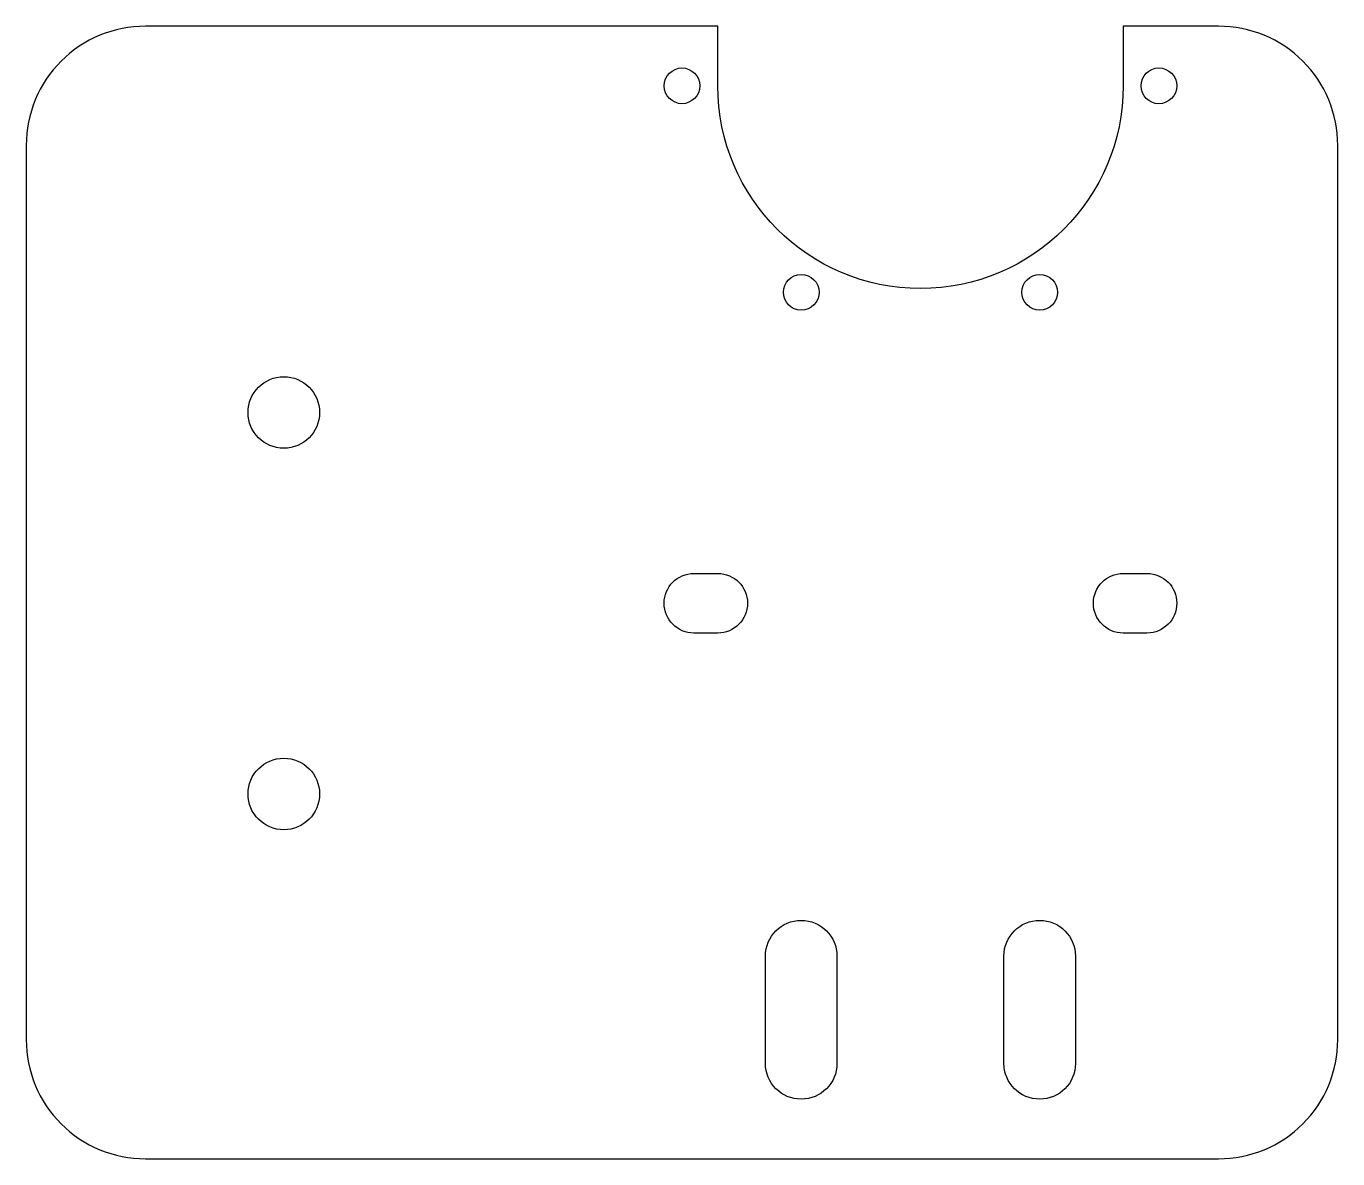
# Model space of a CAD drawing. Header units: millimetres. Extents: x -75 to 35, y -48 to 48.
import ezdxf

# ---------------------------------------------------------------- set-up
doc = ezdxf.new("R2010")
doc.units = ezdxf.units.MM

msp = doc.modelspace()

# ---------------------------------------------------------------- linework, layer by layer
for points in [[(-75, -37.5, 0.414214), (-65, -47.5), (25, -47.5, 0.414214), (35, -37.5), (35, 37.5, 0.414214), (25, 47.5), (17, 47.5), (17, 42.5, -1), (-17, 42.5), (-17, 47.5), (-65, 47.5, 0.414214), (-75, 37.5)], [(-19, 1.6), (-17, 1.6, -1), (-17, -3.4), (-19, -3.4, -1)], [(19, 1.6, -1), (19, -3.4), (17, -3.4, -1), (17, 1.6)], [(-13, -30.5, -1), (-7, -30.5), (-7, -39.5, -1), (-13, -39.5)], [(13, -39.5, -1), (7, -39.5), (7, -30.5, -1), (13, -30.5)]]:
    msp.add_lwpolyline(points, format="xyb", close=True)
for centre, radius in [((-20, 42.5), 1.5), ((20, 42.5), 1.5), ((-10, 25.18), 1.5), ((10, 25.18), 1.5), ((-53.4, 15.1), 3), ((-53.4, -16.9), 3)]:
    msp.add_circle(centre, radius)

doc.saveas('drawing.dxf')
